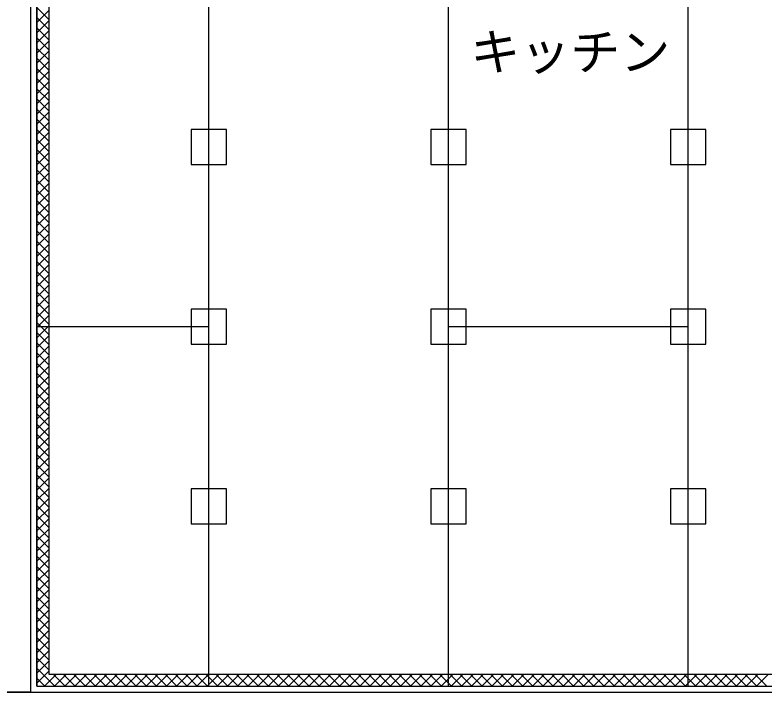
# Model space of a CAD drawing. Units: millimetres, scale not verified. Extents: x -6877 to 6873, y -4866 to 4752.
# Drawn here: x -1013 to 862, y -2730 to -1034 of the extents above; entities that cross this region are included whole.
import ezdxf
from ezdxf.enums import TextEntityAlignment as Align

# ---------------------------------------------------------------- set-up
doc = ezdxf.new("R2010")
doc.units = ezdxf.units.MM
doc.header["$LTSCALE"] = 50
for name, color, linetype in [('1-1_中線', 7, 'Continuous'), ('1-3_太線２', 3, 'Continuous'), ('1-4_細線', 4, 'Continuous'), ('1-6_文字', 4, 'Continuous'), ('1-A_中線', 4, 'Continuous'), ('1-B_太線１', 2, 'Continuous')]:
    doc.layers.add(name, color=color, linetype=linetype)
doc.styles.add('ＭＳ ゴシック', font='')
doc.styles.get('ＭＳ ゴシック').set_extended_font_data('MS Gothic')

msp = doc.modelspace()

# ---------------------------------------------------------------- linework, layer by layer
at = {"layer": '1-1_中線'}
for p, q in [((-957.55, -2714.6), (-957.55, -254.6)), ((-527.55, -2714.6), (-527.55, -254.6)), ((72.45, -2714.6), (72.45, -254.6)), ((672.45, -2714.6), (672.45, -254.6)), ((-957.55, -1814.6), (-527.55, -1814.6)), ((72.45, -1814.6), (672.45, -1814.6)), ((-957.55, -2714.6), (1872.45, -2714.6))]:
    msp.add_line(p, q, dxfattribs=at)
at = {"layer": '1-3_太線２'}
msp.add_line((-5482.55, -2729.6), (5167.45, -2729.6), dxfattribs=at)
at = {"layer": '1-4_細線'}
for q in [(-972.55, -239.6), (-1052.55, -2729.6)]:
    msp.add_line((-972.55, -2729.6), q, dxfattribs=at)
at = {"layer": '1-A_中線'}
for p, q in [((-957.55, -1014.96), (-927.55, -1044.96)), ((-927.55, -1023.1), (-957.55, -1053.1)), ((-957.55, -1040.42), (-927.55, -1070.42)), ((-927.55, -1048.55), (-957.55, -1078.55)), ((-957.55, -1065.88), (-927.55, -1095.88)), ((-927.55, -1074.01), (-957.55, -1104.01)), ((-957.55, -1091.33), (-927.55, -1121.33)), ((-927.55, -1099.47), (-957.55, -1129.47)), ((-957.55, -1116.79), (-927.55, -1146.79)), ((-927.55, -1124.92), (-957.55, -1154.92)), ((-957.55, -1142.24), (-927.55, -1172.24)), ((-927.55, -1150.38), (-957.55, -1180.38)), ((-957.55, -1167.7), (-927.55, -1197.7)), ((-927.55, -1175.83), (-957.55, -1205.83)), ((-957.55, -1193.16), (-927.55, -1223.16)), ((-927.55, -1201.29), (-957.55, -1231.29)), ((-957.55, -1218.61), (-927.55, -1248.61)), ((-927.55, -1226.74), (-957.55, -1256.74)), ((-957.55, -1244.07), (-927.55, -1274.07)), ((-927.55, -1252.2), (-957.55, -1282.2)), ((-957.55, -1269.52), (-927.55, -1299.52)), ((-927.55, -1277.66), (-957.55, -1307.66)), ((-957.55, -1294.98), (-927.55, -1324.98)), ((-927.55, -1303.11), (-957.55, -1333.11)), ((-957.55, -1320.43), (-927.55, -1350.43)), ((-927.55, -1328.57), (-957.55, -1358.57)), ((-957.55, -1345.89), (-927.55, -1375.89)), ((-927.55, -1354.02), (-957.55, -1384.02)), ((-957.55, -1371.35), (-927.55, -1401.35)), ((-927.55, -1379.48), (-957.55, -1409.48)), ((-957.55, -1396.8), (-927.55, -1426.8)), ((-927.55, -1404.94), (-957.55, -1434.94)), ((-957.55, -1422.26), (-927.55, -1452.26)), ((-927.55, -1430.39), (-957.55, -1460.39)), ((-957.55, -1447.71), (-927.55, -1477.71)), ((-927.55, -1455.85), (-957.55, -1485.85)), ((-957.55, -1473.17), (-927.55, -1503.17)), ((-927.55, -1481.3), (-957.55, -1511.3)), ((-957.55, -1498.63), (-927.55, -1528.63)), ((-927.55, -1506.76), (-957.55, -1536.76)), ((-957.55, -1524.08), (-927.55, -1554.08)), ((-927.55, -1532.22), (-957.55, -1562.22)), ((-957.55, -1549.54), (-927.55, -1579.54)), ((-927.55, -1557.67), (-957.55, -1587.67)), ((-957.55, -1574.99), (-927.55, -1604.99)), ((-927.55, -1583.13), (-957.55, -1613.13)), ((-957.55, -1600.45), (-927.55, -1630.45)), ((-927.55, -1608.58), (-957.55, -1638.58)), ((-957.55, -1625.9), (-927.55, -1655.9)), ((-927.55, -1634.04), (-957.55, -1664.04)), ((-957.55, -1651.36), (-927.55, -1681.36)), ((-927.55, -1659.49), (-957.55, -1689.49)), ((-957.55, -1676.82), (-927.55, -1706.82)), ((-927.55, -1684.95), (-957.55, -1714.95)), ((-957.55, -1702.27), (-927.55, -1732.27)), ((-927.55, -1710.41), (-957.55, -1740.41)), ((-957.55, -1727.73), (-927.55, -1757.73)), ((-927.55, -1735.86), (-957.55, -1765.86)), ((-957.55, -1753.18), (-927.55, -1783.18)), ((-927.55, -1761.32), (-957.55, -1791.32)), ((-957.55, -1778.64), (-927.55, -1808.64)), ((-927.55, -1786.77), (-957.55, -1816.77)), ((-957.55, -1804.1), (-927.55, -1834.1)), ((-927.55, -1812.23), (-957.55, -1842.23)), ((-957.55, -1829.55), (-927.55, -1859.55)), ((-927.55, -1837.69), (-957.55, -1867.69)), ((-957.55, -1855.01), (-927.55, -1885.01)), ((-927.55, -1863.14), (-957.55, -1893.14)), ((-957.55, -1880.46), (-927.55, -1910.46)), ((-927.55, -1888.6), (-957.55, -1918.6)), ((-957.55, -1905.92), (-927.55, -1935.92)), ((-927.55, -1914.05), (-957.55, -1944.05)), ((-957.55, -1931.38), (-927.55, -1961.38)), ((-927.55, -1939.51), (-957.55, -1969.51)), ((-957.55, -1956.83), (-927.55, -1986.83)), ((-927.55, -1964.96), (-957.55, -1994.96)), ((-957.55, -1982.29), (-927.55, -2012.29)), ((-927.55, -1990.42), (-957.55, -2020.42)), ((-957.55, -2007.74), (-927.55, -2037.74)), ((-927.55, -2015.88), (-957.55, -2045.88)), ((-957.55, -2033.2), (-927.55, -2063.2)), ((-927.55, -2041.33), (-957.55, -2071.33)), ((-957.55, -2058.65), (-927.55, -2088.65)), ((-927.55, -2066.79), (-957.55, -2096.79)), ((-957.55, -2084.11), (-927.55, -2114.11)), ((-927.55, -2092.24), (-957.55, -2122.24)), ((-957.55, -2109.57), (-927.55, -2139.57)), ((-927.55, -2117.7), (-957.55, -2147.7)), ((-957.55, -2135.02), (-927.55, -2165.02)), ((-927.55, -2143.16), (-957.55, -2173.16)), ((-957.55, -2160.48), (-927.55, -2190.48)), ((-927.55, -2168.61), (-957.55, -2198.61)), ((-957.55, -2185.93), (-927.55, -2215.93)), ((-927.55, -2194.07), (-957.55, -2224.07)), ((-957.55, -2211.39), (-927.55, -2241.39)), ((-927.55, -2219.52), (-957.55, -2249.52)), ((-957.55, -2236.85), (-927.55, -2266.85)), ((-927.55, -2244.98), (-957.55, -2274.98)), ((-957.55, -2262.3), (-927.55, -2292.3)), ((-927.55, -2270.43), (-957.55, -2300.43)), ((-957.55, -2287.76), (-927.55, -2317.76)), ((-927.55, -2295.89), (-957.55, -2325.89)), ((-957.55, -2313.21), (-927.55, -2343.21)), ((-927.55, -2321.35), (-957.55, -2351.35)), ((-957.55, -2338.67), (-927.55, -2368.67)), ((-927.55, -2346.8), (-957.55, -2376.8)), ((-957.55, -2364.12), (-927.55, -2394.12)), ((-927.55, -2372.26), (-957.55, -2402.26)), ((-957.55, -2389.58), (-927.55, -2419.58)), ((-927.55, -2397.71), (-957.55, -2427.71)), ((-957.55, -2415.04), (-927.55, -2445.04)), ((-927.55, -2423.17), (-957.55, -2453.17)), ((-957.55, -2440.49), (-927.55, -2470.49)), ((-927.55, -2448.63), (-957.55, -2478.63)), ((-957.55, -2465.95), (-927.55, -2495.95)), ((-927.55, -2474.08), (-957.55, -2504.08)), ((-957.55, -2491.4), (-927.55, -2521.4)), ((-927.55, -2499.54), (-957.55, -2529.54)), ((-957.55, -2516.86), (-927.55, -2546.86)), ((-927.55, -2524.99), (-957.55, -2554.99)), ((-957.55, -2542.32), (-927.55, -2572.32)), ((-927.55, -2550.45), (-957.55, -2580.45)), ((-957.55, -2567.77), (-927.55, -2597.77)), ((-927.55, -2575.9), (-957.55, -2605.9)), ((-957.55, -2593.23), (-927.55, -2623.23)), ((-927.55, -2601.36), (-957.55, -2631.36)), ((-957.55, -2618.68), (-927.55, -2648.68)), ((-927.55, -2626.82), (-957.55, -2656.82)), ((-957.55, -2644.14), (-927.55, -2674.14)), ((-927.55, -2652.27), (-957.55, -2682.27)), ((-957.55, -2669.59), (-912.55, -2714.6)), ((-927.55, -2677.73), (-957.55, -2707.73)), ((-957.55, -2695.05), (-938.01, -2714.6)), ((-908.97, -2684.6), (-938.97, -2714.6)), ((-917.1, -2684.6), (-887.1, -2714.6)), ((-883.51, -2684.6), (-913.51, -2714.6)), ((-891.64, -2684.6), (-861.64, -2714.6)), ((-858.05, -2684.6), (-888.05, -2714.6)), ((-866.18, -2684.6), (-836.18, -2714.6)), ((-832.6, -2684.6), (-862.6, -2714.6)), ((-840.73, -2684.6), (-810.73, -2714.6)), ((-807.14, -2684.6), (-837.14, -2714.6)), ((-815.27, -2684.6), (-785.27, -2714.6)), ((-781.69, -2684.6), (-811.69, -2714.6)), ((-789.82, -2684.6), (-759.82, -2714.6)), ((-756.23, -2684.6), (-786.23, -2714.6)), ((-764.36, -2684.6), (-734.36, -2714.6)), ((-730.78, -2684.6), (-760.78, -2714.6)), ((-738.91, -2684.6), (-708.91, -2714.6)), ((-705.32, -2684.6), (-735.32, -2714.6)), ((-713.45, -2684.6), (-683.45, -2714.6)), ((-679.86, -2684.6), (-709.86, -2714.6)), ((-687.99, -2684.6), (-657.99, -2714.6)), ((-654.41, -2684.6), (-684.41, -2714.6)), ((-662.54, -2684.6), (-632.54, -2714.6)), ((-628.95, -2684.6), (-658.95, -2714.6)), ((-637.08, -2684.6), (-607.08, -2714.6)), ((-603.5, -2684.6), (-633.5, -2714.6)), ((-611.63, -2684.6), (-581.63, -2714.6)), ((-578.04, -2684.6), (-608.04, -2714.6)), ((-586.17, -2684.6), (-556.17, -2714.6)), ((-552.58, -2684.6), (-582.58, -2714.6)), ((-560.71, -2684.6), (-530.71, -2714.6)), ((-527.13, -2684.6), (-557.13, -2714.6)), ((-535.26, -2684.6), (-505.26, -2714.6)), ((-501.67, -2684.6), (-531.67, -2714.6)), ((-509.8, -2684.6), (-479.8, -2714.6)), ((-476.22, -2684.6), (-506.22, -2714.6)), ((-484.35, -2684.6), (-454.35, -2714.6)), ((-450.76, -2684.6), (-480.76, -2714.6)), ((-458.89, -2684.6), (-428.89, -2714.6)), ((-425.3, -2684.6), (-455.3, -2714.6)), ((-433.44, -2684.6), (-403.44, -2714.6)), ((-399.85, -2684.6), (-429.85, -2714.6)), ((-407.98, -2684.6), (-377.98, -2714.6)), ((-374.39, -2684.6), (-404.39, -2714.6)), ((-382.52, -2684.6), (-352.52, -2714.6)), ((-348.94, -2684.6), (-378.94, -2714.6)), ((-357.07, -2684.6), (-327.07, -2714.6)), ((-323.48, -2684.6), (-353.48, -2714.6)), ((-331.61, -2684.6), (-301.61, -2714.6)), ((-298.03, -2684.6), (-328.03, -2714.6)), ((-306.16, -2684.6), (-276.16, -2714.6)), ((-272.57, -2684.6), (-302.57, -2714.6)), ((-280.7, -2684.6), (-250.7, -2714.6)), ((-247.11, -2684.6), (-277.11, -2714.6)), ((-255.24, -2684.6), (-225.24, -2714.6)), ((-221.66, -2684.6), (-251.66, -2714.6)), ((-229.79, -2684.6), (-199.79, -2714.6)), ((-196.2, -2684.6), (-226.2, -2714.6)), ((-204.33, -2684.6), (-174.33, -2714.6)), ((-170.75, -2684.6), (-200.75, -2714.6)), ((-178.88, -2684.6), (-148.88, -2714.6)), ((-145.29, -2684.6), (-175.29, -2714.6)), ((-153.42, -2684.6), (-123.42, -2714.6)), ((-119.83, -2684.6), (-149.83, -2714.6)), ((-127.97, -2684.6), (-97.97, -2714.6)), ((-94.38, -2684.6), (-124.38, -2714.6)), ((-102.51, -2684.6), (-72.51, -2714.6)), ((-68.92, -2684.6), (-98.92, -2714.6)), ((-77.05, -2684.6), (-47.05, -2714.6)), ((-43.47, -2684.6), (-73.47, -2714.6)), ((-51.6, -2684.6), (-21.6, -2714.6)), ((-18.01, -2684.6), (-48.01, -2714.6)), ((-26.14, -2684.6), (3.86, -2714.6)), ((7.44, -2684.6), (-22.56, -2714.6)), ((-0.69, -2684.6), (29.31, -2714.6)), ((32.9, -2684.6), (2.9, -2714.6)), ((24.77, -2684.6), (54.77, -2714.6)), ((58.36, -2684.6), (28.36, -2714.6)), ((50.23, -2684.6), (80.23, -2714.6)), ((83.81, -2684.6), (53.81, -2714.6)), ((75.68, -2684.6), (105.68, -2714.6)), ((109.27, -2684.6), (79.27, -2714.6)), ((101.14, -2684.6), (131.14, -2714.6)), ((134.72, -2684.6), (104.72, -2714.6)), ((126.59, -2684.6), (156.59, -2714.6)), ((160.18, -2684.6), (130.18, -2714.6)), ((152.05, -2684.6), (182.05, -2714.6)), ((185.64, -2684.6), (155.64, -2714.6)), ((177.5, -2684.6), (207.5, -2714.6)), ((211.09, -2684.6), (181.09, -2714.6)), ((202.96, -2684.6), (232.96, -2714.6)), ((236.55, -2684.6), (206.55, -2714.6)), ((228.42, -2684.6), (258.42, -2714.6)), ((262, -2684.6), (232, -2714.6)), ((253.87, -2684.6), (283.87, -2714.6)), ((287.46, -2684.6), (257.46, -2714.6)), ((279.33, -2684.6), (309.33, -2714.6)), ((312.91, -2684.6), (282.91, -2714.6)), ((304.78, -2684.6), (334.78, -2714.6)), ((338.37, -2684.6), (308.37, -2714.6)), ((330.24, -2684.6), (360.24, -2714.6)), ((363.83, -2684.6), (333.83, -2714.6)), ((355.7, -2684.6), (385.7, -2714.6)), ((389.28, -2684.6), (359.28, -2714.6)), ((381.15, -2684.6), (411.15, -2714.6)), ((414.74, -2684.6), (384.74, -2714.6)), ((406.61, -2684.6), (436.61, -2714.6)), ((440.19, -2684.6), (410.19, -2714.6)), ((432.06, -2684.6), (462.06, -2714.6)), ((465.65, -2684.6), (435.65, -2714.6)), ((457.52, -2684.6), (487.52, -2714.6)), ((491.11, -2684.6), (461.11, -2714.6)), ((482.97, -2684.6), (512.97, -2714.6)), ((516.56, -2684.6), (486.56, -2714.6)), ((508.43, -2684.6), (538.43, -2714.6)), ((542.02, -2684.6), (512.02, -2714.6)), ((533.89, -2684.6), (563.89, -2714.6)), ((567.47, -2684.6), (537.47, -2714.6)), ((559.34, -2684.6), (589.34, -2714.6)), ((592.93, -2684.6), (562.93, -2714.6)), ((584.8, -2684.6), (614.8, -2714.6)), ((618.38, -2684.6), (588.38, -2714.6)), ((610.25, -2684.6), (640.25, -2714.6)), ((643.84, -2684.6), (613.84, -2714.6)), ((635.71, -2684.6), (665.71, -2714.6)), ((669.3, -2684.6), (639.3, -2714.6)), ((661.17, -2684.6), (691.17, -2714.6)), ((694.75, -2684.6), (664.75, -2714.6)), ((686.62, -2684.6), (716.62, -2714.6)), ((720.21, -2684.6), (690.21, -2714.6)), ((712.08, -2684.6), (742.08, -2714.6)), ((745.66, -2684.6), (715.66, -2714.6)), ((737.53, -2684.6), (767.53, -2714.6)), ((771.12, -2684.6), (741.12, -2714.6)), ((762.99, -2684.6), (792.99, -2714.6)), ((796.58, -2684.6), (766.58, -2714.6)), ((788.44, -2684.6), (818.44, -2714.6)), ((822.03, -2684.6), (792.03, -2714.6)), ((813.9, -2684.6), (843.9, -2714.6)), ((847.49, -2684.6), (817.49, -2714.6)), ((839.36, -2684.6), (869.36, -2714.6)), ((872.94, -2684.6), (842.94, -2714.6))]:
    msp.add_line(p, q, dxfattribs=at)
for points in [[(1572.45, -1904.6), (1572.45, -714.6), (842.45, -714.6), (842.45, -254.6), (-957.55, -254.6), (-957.55, -2714.6), (1872.45, -2714.6)], [(-927.55, -284.6), (-927.55, -2684.6), (1842.45, -2684.6), (1842.45, -1934.6), (1542.45, -1934.6), (1542.45, -744.6), (812.45, -744.6)]]:
    msp.add_lwpolyline(points, dxfattribs=at)
at = {"layer": '1-B_太線１'}
for p, q in [((-483.55, -1320.6), (-571.55, -1320.6)), ((-571.55, -1320.6), (-571.55, -1408.6)), ((-483.55, -1408.6), (-483.55, -1320.6)), ((116.45, -1320.6), (28.45, -1320.6)), ((28.45, -1320.6), (28.45, -1408.6)), ((116.45, -1408.6), (116.45, -1320.6)), ((716.45, -1320.6), (628.45, -1320.6)), ((628.45, -1320.6), (628.45, -1408.6)), ((716.45, -1408.6), (716.45, -1320.6)), ((-571.55, -1408.6), (-483.55, -1408.6)), ((28.45, -1408.6), (116.45, -1408.6)), ((628.45, -1408.6), (716.45, -1408.6)), ((-483.55, -1770.6), (-571.55, -1770.6)), ((-571.55, -1770.6), (-571.55, -1858.6)), ((-483.55, -1858.6), (-483.55, -1770.6)), ((116.45, -1770.6), (28.45, -1770.6)), ((28.45, -1770.6), (28.45, -1858.6)), ((116.45, -1858.6), (116.45, -1770.6)), ((716.45, -1770.6), (628.45, -1770.6)), ((628.45, -1770.6), (628.45, -1858.6)), ((716.45, -1858.6), (716.45, -1770.6)), ((-571.55, -1858.6), (-483.55, -1858.6)), ((28.45, -1858.6), (116.45, -1858.6)), ((628.45, -1858.6), (716.45, -1858.6)), ((-483.55, -2220.6), (-571.55, -2220.6)), ((-571.55, -2220.6), (-571.55, -2308.6)), ((-483.55, -2308.6), (-483.55, -2220.6)), ((116.45, -2220.6), (28.45, -2220.6)), ((28.45, -2220.6), (28.45, -2308.6)), ((116.45, -2308.6), (116.45, -2220.6)), ((716.45, -2220.6), (628.45, -2220.6)), ((628.45, -2220.6), (628.45, -2308.6)), ((716.45, -2308.6), (716.45, -2220.6)), ((-571.55, -2308.6), (-483.55, -2308.6)), ((28.45, -2308.6), (116.45, -2308.6)), ((628.45, -2308.6), (716.45, -2308.6))]:
    msp.add_line(p, q, dxfattribs=at)

# ---------------------------------------------------------------- texts
at = {"layer": '1-6_文字', "style": 'ＭＳ ゴシック'}
msp.add_text('キッチン', height=91.64, dxfattribs=at).set_placement((127.28, -1199.79), align=Align.BOTTOM_LEFT)

doc.saveas('drawing.dxf')
